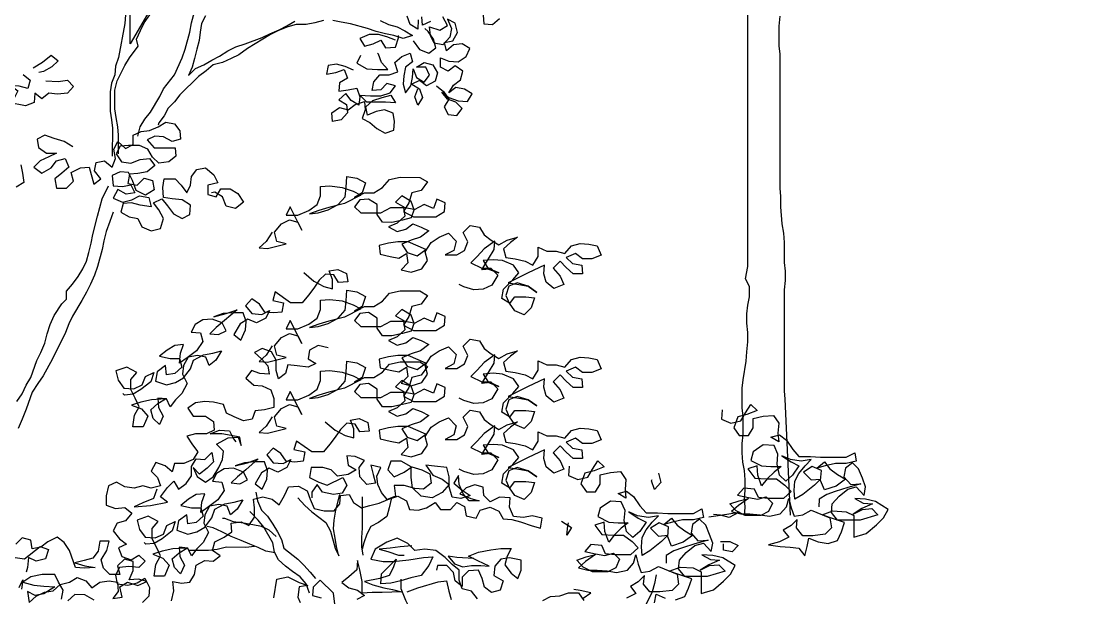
# Model space of a CAD drawing. Header units: inches. Extents: x 350994 to 353538, y 1581369 to 1583842.
# Drawn here: x 351496.306 to 351498.56, y 1583579.792 to 1583581 of the extents above; entities that cross this region are included whole.
import ezdxf

# ---------------------------------------------------------------- set-up
doc = ezdxf.new("R2010")
doc.units = ezdxf.units.IN
doc.header["$MEASUREMENT"] = 0
doc.linetypes.add('1', pattern=[0])
doc.layers.add('FOREST', color=96, linetype='Continuous')
doc.layers.add('TREE', color=81, linetype='1')

# ---------------------------------------------------------------- blocks, each defined once
blk = doc.blocks.new('TREE_4')
at = {"color": 94}
for points in [[(-470, 8776.1), (-493.2, 8741.5), (-519.3, 8718.4), (-487.5, 8715.4), (-418, 8732.7), (-452.7, 8741.4), (-461.4, 8776.1), (-435.3, 8807.9), (-406.4, 8822.4), (-374.6, 8813.6), (-360.2, 8784.7), (-403.5, 8871.5), (-417.9, 8839.7), (-374.6, 8839.7), (-334.1, 8857), (-302.3, 8880.1), (-290.7, 8911.9), (-290.6, 8946.6), (-255.9, 8949.4), (-209.7, 8943.6), (-169.2, 8929.1), (-140.3, 8914.6), (-201.1, 8882.9), (-258.9, 8868.5), (-296.5, 8856.9), (-331.2, 8845.4), (-299.4, 8848.3), (-261.8, 8859.8), (-224.2, 8880), (-198.1, 8908.9), (-195.2, 8943.6), (-192.3, 8984.1), (-154.7, 8978.3), (-122.9, 8960.9), (-134.5, 8923.3), (-163.5, 8906), (-125.8, 8923.3), (-91.2, 8923.3), (-59.3, 8943.5), (-33.3, 8972.4), (7.2, 8981), (79.5, 8980.9), (108.4, 8963.6), (85.2, 8931.8), (50.5, 8923.1), (38.9, 8885.6), (18.7, 8853.8), (56.2, 8833.5), (140.1, 8833.4), (171.9, 8853.6), (174.8, 8885.4), (143, 8899.9), (131.4, 8865.2), (96.7, 8879.7), (59.1, 8859.5), (47.6, 8891.3), (12.9, 8911.6), (-10.2, 8888.5), (24.4, 8868.2), (59.1, 8862.4), (47.5, 8830.6), (15.7, 8822), (-24.8, 8813.3), (-59.4, 8813.4), (-79.7, 8842.3), (-79.6, 8879.9), (-111.4, 8900.1), (-143.2, 8897.3), (-163.5, 8871.3), (-140.4, 8848.1), (-65.2, 8848.1), (-27.6, 8868.3), (18.7, 8868.2), (24.4, 8836.4), (-4.5, 8810.4), (-36.3, 8796), (-4.5, 8778.6), (27.3, 8787.3), (53.3, 8807.5), (85.1, 8795.9), (114, 8781.4), (82.2, 8758.3), (47.5, 8746.8), (12.8, 8732.3), (33, 8700.5), (70.5, 8688.9), (102.4, 8712), (35.9, 8741), (-1.7, 8741), (-36.4, 8735.3), (-71.1, 8726.6), (-68.2, 8694.8), (-30.7, 8686.1), (1.1, 8680.3), (30.1, 8697.6), (35.8, 8662.9), (9.8, 8636.9), (47.4, 8628.2), (87.8, 8639.7), (108.1, 8671.5), (99.5, 8703.3), (122.6, 8738), (151.6, 8758.2), (186.3, 8772.7), (215.2, 8743.7), (206.5, 8709), (174.6, 8691.7), (218, 8691.7), (246.9, 8709), (258.5, 8740.8), (241.2, 8775.5), (267.3, 8801.5), (301.9, 8795.7), (319.3, 8766.8), (345.3, 8746.5), (374.2, 8729.1), (406, 8746.4), (443.6, 8758), (417.5, 8737.7), (391.5, 8714.6), (400.1, 8682.8), (434.8, 8677), (472.4, 8668.3), (501.3, 8653.8), (521.6, 8685.6), (521.6, 8720.3), (553.4, 8705.8), (588.1, 8705.8), (619.9, 8697.1), (645.9, 8726), (677.8, 8734.6), (709.6, 8731.7), (741.4, 8725.9), (755.8, 8691.2), (721.1, 8676.8), (686.4, 8676.8), (660.4, 8697), (625.7, 8682.6), (648.8, 8659.5), (683.5, 8653.7), (686.3, 8621.9), (651.6, 8621.9), (625.6, 8645), (602.5, 8668.2), (576.5, 8642.2), (602.5, 8613.3), (616.9, 8581.4), (579.3, 8567), (550.4, 8590.2), (541.8, 8622), (544.7, 8653.8), (483.9, 8624.9), (408.7, 8587.4), (449.2, 8581.6), (483.9, 8575.8), (515.7, 8552.6), (483.9, 8575.8), (443.4, 8587.4), (411.6, 8575.8), (400, 8541.2), (414.4, 8509.3), (434.7, 8535.3), (475.2, 8535.3), (507, 8532.4), (495.4, 8494.8), (469.3, 8468.8), (434.7, 8483.3), (414.4, 8512.2), (385.6, 8529.6), (391.4, 8564.3), (426.1, 8599), (449.2, 8625), (429, 8653.9), (388.6, 8671.3), (353.9, 8674.2), (316.3, 8671.3), (336.5, 8639.5), (374.1, 8625), (342.3, 8639.5), (310.5, 8636.7), (336.5, 8677.1), (356.8, 8711.8), (359.7, 8743.6), (319.2, 8714.7), (293.2, 8685.8), (270, 8662.7), (310.5, 8642.4), (345.2, 8642.4), (371.2, 8616.4), (348, 8578.8), (316.2, 8564.4), (281.5, 8561.5), (243.9, 8573.1), (226.6, 8581.8)], [(-352.9, 8626.4), (-315.4, 8594.5), (-277.8, 8574.3), (-246, 8565.6), (-246, 8600.3), (-257.5, 8632.1), (-225.7, 8637.8), (-193.9, 8623.3), (-188.2, 8591.5), (-222.9, 8588.7), (-240.2, 8617.6), (-272, 8620.5), (-295.1, 8597.4), (-315.4, 8568.5), (-335.7, 8542.5), (-358.8, 8513.6), (-402.2, 8513.7), (-460, 8554.2), (-468.7, 8522.4), (-428.2, 8513.7), (-434, 8479), (-465.8, 8476.1), (-497.6, 8479), (-517.8, 8508), (-546.7, 8528.2), (-569.9, 8502.2), (-546.8, 8473.3), (-509.2, 8470.4), (-480.3, 8484.8), (-494.8, 8455.9), (-529.5, 8438.6), (-561.3, 8453.1), (-590.2, 8435.8), (-613.4, 8395.3), (-587.4, 8375), (-570, 8412.6), (-567.1, 8444.4), (-578.6, 8476.2), (-616.2, 8476.3), (-653.8, 8473.4), (-688.5, 8461.9), (-642.2, 8473.4), (-601.7, 8487.8), (-648, 8447.4), (-679.8, 8421.4), (-703, 8398.3), (-671.2, 8395.4), (-642.3, 8409.8), (-656.7, 8438.7), (-694.3, 8453.2), (-729, 8450.3), (-757.9, 8433), (-772.4, 8404.1), (-737.7, 8401.2), (-729, 8369.4), (-752.2, 8334.7), (-786.9, 8308.7), (-815.9, 8288.5), (-812.9, 8326.1), (-801.3, 8357.9), (-833.1, 8355), (-862.1, 8337.7), (-891, 8314.6), (-850.5, 8305.9), (-815.8, 8305.9), (-807.2, 8274.1), (-833.2, 8250.9), (-865, 8245.2), (-867.9, 8279.9), (-899.7, 8256.8), (-905.5, 8222.1), (-865.1, 8207.6), (-830.4, 8216.2), (-801.4, 8233.6), (-775.4, 8268.2), (-763.8, 8300), (-726.2, 8320.2), (-691.5, 8326), (-659.7, 8334.6), (-680, 8300), (-706, 8279.7), (-717.5, 8311.6), (-749.3, 8317.4), (-784, 8311.6), (-801.4, 8279.8), (-804.3, 8248), (-787, 8213.3), (-807.3, 8175.7), (-830.4, 8152.6), (-850.7, 8126.6), (-865.1, 8155.6), (-896.9, 8158.5), (-894.1, 8123.8), (-876.8, 8092), (-891.2, 8060.2), (-914.3, 8083.3), (-923, 8115.1), (-896.9, 8138.2), (-868, 8155.6), (-920.1, 8152.7), (-960.6, 8144.1), (-995.3, 8132.5), (-957.7, 8118.1), (-934.6, 8092), (-952, 8051.6), (-989.5, 8051.6), (-983.7, 8095), (-966.3, 8126.7), (-980.8, 8158.6), (-998.1, 8190.4), (-998.1, 8228), (-974.9, 8254), (-1012.5, 8274.2), (-1053, 8259.8), (-1044.3, 8225.1), (-1024.1, 8196.2), (-986.5, 8193.3), (-954.7, 8207.7), (-943.1, 8239.5), (-911.3, 8253.9), (-922.9, 8219.2), (-960.5, 8190.3), (-989.4, 8173), (-1021.2, 8170.2), (-1027, 8175.9)], [(-470, 8353), (-493.2, 8318.3), (-519.3, 8295.2), (-487.5, 8292.3), (-418, 8309.5), (-452.7, 8318.2), (-461.4, 8352.9), (-435.3, 8384.7), (-406.4, 8399.2), (-374.6, 8390.5), (-360.2, 8361.5), (-403.5, 8448.3), (-417.9, 8416.5), (-374.6, 8416.5), (-334.1, 8433.8), (-302.3, 8456.9), (-290.7, 8488.7), (-290.6, 8523.4), (-255.9, 8526.2), (-209.7, 8520.4), (-169.2, 8505.9), (-140.3, 8491.4), (-201.1, 8459.7), (-258.9, 8445.3), (-296.5, 8433.8), (-331.2, 8422.2), (-299.4, 8425.1), (-261.8, 8436.6), (-224.2, 8456.8), (-198.1, 8485.7), (-195.2, 8520.4), (-192.3, 8560.9), (-154.7, 8555.1), (-122.9, 8537.7), (-134.5, 8500.1), (-163.5, 8482.8), (-125.8, 8500.1), (-91.2, 8500.1), (-59.3, 8520.3), (-33.3, 8549.2), (7.2, 8557.8), (79.5, 8557.7), (108.4, 8540.4), (85.2, 8508.6), (50.5, 8499.9), (38.9, 8462.4), (18.7, 8430.6), (56.2, 8410.3), (140.1, 8410.2), (171.9, 8430.4), (174.8, 8462.2), (143, 8476.7), (131.4, 8442), (96.7, 8456.5), (59.1, 8436.3), (47.6, 8468.1), (12.9, 8488.4), (-10.2, 8465.3), (24.4, 8445), (59.1, 8439.2), (47.5, 8407.4), (15.7, 8398.8), (-24.8, 8390.1), (-59.4, 8390.2), (-79.7, 8419.1), (-79.6, 8456.7), (-111.4, 8477), (-143.2, 8474.1), (-163.5, 8448.1), (-140.4, 8424.9), (-65.2, 8424.9), (-27.6, 8445.1), (18.7, 8445), (24.4, 8413.2), (-4.5, 8387.2), (-36.3, 8372.8), (-4.5, 8355.4), (27.3, 8364.1), (53.3, 8384.3), (85.1, 8372.7), (114, 8358.2), (82.2, 8335.1), (47.5, 8323.6), (12.8, 8309.1), (33, 8277.3), (70.5, 8265.7), (102.4, 8288.8), (35.9, 8317.8), (-1.7, 8317.8), (-36.4, 8312.1), (-71.1, 8303.4), (-68.2, 8271.6), (-30.7, 8262.9), (1.1, 8257.1), (30.1, 8274.4), (35.8, 8239.7), (9.8, 8213.7), (47.4, 8205), (87.8, 8216.6), (108.1, 8248.3), (99.5, 8280.2), (122.6, 8314.8), (151.6, 8335), (186.3, 8349.5), (215.2, 8320.5), (206.5, 8285.8), (174.6, 8268.5), (218, 8268.5), (246.9, 8285.8), (258.5, 8317.6), (241.2, 8352.3), (267.3, 8378.3), (301.9, 8372.5), (319.3, 8343.6), (345.3, 8323.3), (374.2, 8305.9), (406, 8323.2), (443.6, 8334.8), (417.5, 8314.6), (391.5, 8291.5), (400.1, 8259.6), (434.8, 8253.8), (472.4, 8245.1), (501.3, 8230.6), (521.6, 8262.4), (521.6, 8297.1), (553.4, 8282.6), (588.1, 8282.6), (619.9, 8273.9), (645.9, 8302.8), (677.8, 8311.4), (709.6, 8308.5), (741.4, 8302.7), (755.8, 8268), (721.1, 8253.6), (686.4, 8253.6), (660.4, 8273.9), (625.7, 8259.4), (648.8, 8236.3), (683.5, 8230.5), (686.3, 8198.7), (651.6, 8198.7), (625.6, 8221.8), (602.5, 8245), (576.5, 8219), (602.5, 8190.1), (616.9, 8158.2), (579.3, 8143.8), (550.4, 8167), (541.8, 8198.8), (544.7, 8230.6), (483.9, 8201.7), (408.7, 8164.2), (449.2, 8158.4), (483.9, 8152.6), (515.7, 8129.4), (483.9, 8152.6), (443.4, 8164.2), (411.6, 8152.6), (400, 8118), (414.4, 8086.1), (434.7, 8112.2), (475.2, 8112.1), (507, 8109.2), (495.4, 8071.6), (469.3, 8045.6), (434.7, 8060.1), (414.4, 8089), (385.6, 8106.4), (391.4, 8141.1), (426.1, 8175.8), (449.2, 8201.8), (429, 8230.7), (388.6, 8248.1), (353.9, 8251), (316.3, 8248.1), (336.5, 8216.3), (374.1, 8201.8), (342.3, 8216.3), (310.5, 8213.5), (336.5, 8253.9), (356.8, 8288.6), (359.7, 8320.4), (319.2, 8291.5), (293.2, 8262.6), (270, 8239.5), (310.5, 8219.2), (345.2, 8219.2), (371.2, 8193.2), (348, 8155.6), (316.2, 8141.2), (281.5, 8138.3), (243.9, 8149.9), (226.6, 8158.6)], [(-261.6, 8345.6), (-299.2, 8354.3), (-331, 8337), (-336.9, 8305.2), (-308, 8287.8), (-336.9, 8273.4), (-377.4, 8279.2), (-412, 8282.1), (-420.7, 8250.3), (-446.8, 8230.1), (-455.4, 8261.9), (-455.4, 8299.5), (-472.7, 8331.3), (-507.4, 8342.9), (-536.3, 8328.5), (-510.3, 8305.3), (-487.2, 8279.3), (-481.5, 8247.5), (-516.2, 8250.4), (-548, 8262), (-568.2, 8233.1), (-539.3, 8207.1), (-507.5, 8204.1), (-475.7, 8189.7), (-464.2, 8157.8), (-464.2, 8123.2), (-498.9, 8114.5), (-533.6, 8111.7), (-545.2, 8079.9), (-577, 8074.1), (-611.7, 8088.6), (-640.6, 8103.1), (-652.2, 8134.9), (-689.7, 8143.6), (-721.5, 8146.5), (-756.2, 8140.8), (-785.2, 8120.6), (-765, 8091.6), (-718.7, 8091.6), (-689.8, 8071.3), (-686.9, 8039.5), (-715.9, 8025.1), (-756.3, 8025.1), (-788.2, 8016.5), (-767.9, 7984.6), (-747.7, 7958.6), (-765.1, 7929.7), (-799.8, 7915.3), (-834.5, 7915.3), (-843.2, 7883.5), (-869.2, 7906.7), (-903.9, 7918.3), (-921.3, 7886.5), (-898.2, 7863.3), (-886.6, 7831.5), (-921.3, 7822.9), (-953.1, 7831.6), (-984.9, 7822.9), (-1019.6, 7828.7), (-1051.4, 7846.1), (-1080.3, 7831.7), (-1089.1, 7794.1), (-1089.1, 7759.4), (-1054.4, 7747.8), (-1019.7, 7750.7), (-993.7, 7730.4), (-1016.9, 7701.5), (-1048.7, 7692.9), (-1063.2, 7664), (-1040, 7635), (-1014, 7614.8), (-1043, 7600.4), (-1031.4, 7568.5), (-996.8, 7556.9), (-967.8, 7574.3), (-944.7, 7551.1), (-967.9, 7528), (-1005.4, 7530.9), (-1040.1, 7528.1), (-1054.6, 7499.2), (-1048.9, 7467.4), (-1008.4, 7461.5), (-973.7, 7470.2), (-944.8, 7487.5), (-927.5, 7452.8), (-930.4, 7421), (-953.5, 7397.9)], [(-846.5, 7403.6), (-837.8, 7441.1), (-840.7, 7475.8), (-808.9, 7470), (-777.1, 7472.9), (-759.7, 7501.8), (-753.9, 7536.5), (-722.1, 7553.8), (-690.3, 7550.9), (-664.2, 7571.1), (-693.1, 7591.4), (-684.4, 7623.2), (-649.7, 7640.5), (-620.8, 7660.7), (-623.6, 7692.5), (-586.1, 7698.2), (-557.2, 7683.8), (-536.9, 7715.5), (-536.9, 7750.2), (-539.7, 7782), (-505, 7790.7), (-470.3, 7782), (-444.3, 7761.7), (-424.1, 7796.4), (-409.6, 7828.2), (-372, 7831), (-340.2, 7813.7), (-328.7, 7781.9), (-314.2, 7747.1), (-276.7, 7738.4), (-239.1, 7738.4), (-218.8, 7764.4), (-215.9, 7796.2), (-184.1, 7799.1), (-166.8, 7770.1), (-137.9, 7749.9), (-106, 7758.5), (-71.3, 7767.2), (-39.5, 7781.6), (-1.9, 7793.1), (29.9, 7775.7), (41.4, 7743.9), (73.2, 7741), (105, 7749.7), (136.8, 7769.9), (157, 7743.8), (194.6, 7743.8), (217.8, 7769.8), (246.7, 7755.3), (252.4, 7720.6), (290, 7711.9), (304.5, 7740.8), (342.1, 7752.3), (373.9, 7737.8), (391.2, 7708.9), (423, 7706), (454.8, 7697.3), (498.2, 7682.8), (530, 7674.1), (535.8, 7711.7), (498.2, 7720.4), (466.4, 7714.6), (428.8, 7717.6), (414.4, 7752.3), (417.3, 7787), (376.8, 7789.9), (342.1, 7772.6), (319, 7795.7), (316.1, 7827.5), (284.4, 7836.2), (252.5, 7824.7), (229.4, 7801.6), (269.8, 7784.2), (301.6, 7775.5), (264.1, 7775.5), (240.9, 7801.6), (226.5, 7836.3), (223.7, 7871), (206.3, 7842.1), (238.1, 7816), (267, 7795.8), (232.3, 7784.2), (200.5, 7790), (188.9, 7827.6), (189, 7865.2), (180.3, 7899.9), (134.1, 7905.8), (102.3, 7908.7), (128.3, 7871.1), (162.9, 7856.6), (188.9, 7836.3), (162.9, 7807.4), (125.3, 7787.2), (84.8, 7793), (53, 7824.9), (47.3, 7862.5), (47.3, 7902.9), (9.8, 7923.2), (-27.8, 7923.3), (-39.4, 7891.5), (-16.3, 7865.4), (21.3, 7882.7), (50.2, 7902.9), (87.8, 7891.3), (116.7, 7876.9), (122.4, 7842.2), (93.5, 7819.1), (61.7, 7822), (21.2, 7833.6), (-16.3, 7833.6), (-10.6, 7793.1), (-42.4, 7781.6), (-62.6, 7807.6), (-77.1, 7836.6), (-79.9, 7868.4), (-65.4, 7900.2), (-103, 7908.9), (-94.4, 7874.2), (-85.7, 7842.3), (-117.5, 7836.6), (-143.5, 7865.5), (-146.4, 7900.2), (-126.1, 7926.2), (-160.8, 7940.7), (-192.6, 7943.6), (-186.9, 7908.9), (-158, 7891.6), (-186.9, 7874.2), (-227.4, 7868.5), (-250.5, 7891.7), (-282.3, 7900.4), (-325.7, 7900.4), (-331.5, 7862.8), (-296.8, 7845.4), (-265, 7833.8), (-207.1, 7862.7), (-192.7, 7833.8), (-210.1, 7804.9), (-241.9, 7799.1), (-282.4, 7807.8), (-302.6, 7836.8), (-322.8, 7807.9), (-322.9, 7787.6)], [(-470, 8088.5), (-493.2, 8053.8), (-519.3, 8030.7), (-487.5, 8027.8), (-418, 8045), (-452.7, 8053.8), (-461.4, 8088.5), (-435.3, 8120.2), (-406.4, 8134.7), (-374.6, 8126), (-360.2, 8097), (-403.5, 8183.8), (-417.9, 8152), (-374.6, 8152), (-334.1, 8169.3), (-302.3, 8192.4), (-290.7, 8224.2), (-290.6, 8258.9), (-255.9, 8261.7), (-209.7, 8255.9), (-169.2, 8241.4), (-140.3, 8226.9), (-201.1, 8195.2), (-258.9, 8180.8), (-296.5, 8169.3), (-331.2, 8157.7), (-299.4, 8160.6), (-261.8, 8172.1), (-224.2, 8192.3), (-198.1, 8221.2), (-195.2, 8255.9), (-192.3, 8296.4), (-154.7, 8290.6), (-122.9, 8273.2), (-134.5, 8235.6), (-163.5, 8218.3), (-125.8, 8235.6), (-91.2, 8235.6), (-59.3, 8255.8), (-33.3, 8284.7), (7.2, 8293.3), (79.5, 8293.2), (108.4, 8275.9), (85.2, 8244.1), (50.5, 8235.4), (38.9, 8197.9), (18.7, 8166.1), (56.2, 8145.8), (140.1, 8145.7), (171.9, 8165.9), (174.8, 8197.7), (143, 8212.2), (131.4, 8177.5), (96.7, 8192), (59.1, 8171.8), (47.6, 8203.6), (12.9, 8223.9), (-10.2, 8200.8), (24.4, 8180.5), (59.1, 8174.7), (47.5, 8142.9), (15.7, 8134.3), (-24.8, 8125.6), (-59.4, 8125.7), (-79.7, 8154.6), (-79.6, 8192.2), (-111.4, 8212.5), (-143.2, 8209.6), (-163.5, 8183.6), (-140.4, 8160.4), (-65.2, 8160.4), (-27.6, 8180.6), (18.7, 8180.5), (24.4, 8148.7), (-4.5, 8122.7), (-36.3, 8108.3), (-4.5, 8090.9), (27.3, 8099.6), (53.3, 8119.8), (85.1, 8108.2), (114, 8093.7), (82.2, 8070.6), (47.5, 8059.1), (12.8, 8044.7), (33, 8012.8), (70.5, 8001.2), (102.4, 8024.3), (35.9, 8053.3), (-1.7, 8053.3), (-36.4, 8047.6), (-71.1, 8038.9), (-68.2, 8007.1), (-30.7, 7998.4), (1.1, 7992.6), (30.1, 8009.9), (35.8, 7975.2), (9.8, 7949.2), (47.4, 7940.5), (87.8, 7952.1), (108.1, 7983.8), (99.5, 8015.7), (122.6, 8050.3), (151.6, 8070.5), (186.3, 8085), (215.2, 8056), (206.5, 8021.3), (174.6, 8004), (218, 8004), (246.9, 8021.3), (258.5, 8053.1), (241.2, 8087.8), (267.3, 8113.8), (301.9, 8108), (319.3, 8079.1), (345.3, 8058.8), (374.2, 8041.4), (406, 8058.7), (443.6, 8070.3), (417.5, 8050.1), (391.5, 8027), (400.1, 7995.1), (434.8, 7989.3), (472.4, 7980.6), (501.3, 7966.1), (521.6, 7997.9), (521.6, 8032.6), (553.4, 8018.1), (588.1, 8018.1), (619.9, 8009.4), (645.9, 8038.3), (677.8, 8046.9), (709.6, 8044), (741.4, 8038.2), (755.8, 8003.5), (721.1, 7989.1), (686.4, 7989.1), (660.4, 8009.4), (625.7, 7994.9), (648.8, 7971.8), (683.5, 7966), (686.3, 7934.2), (651.6, 7934.2), (625.6, 7957.4), (602.5, 7980.5), (576.5, 7954.5), (602.5, 7925.6), (616.9, 7893.7), (579.3, 7879.3), (550.4, 7902.5), (541.8, 7934.3), (544.7, 7966.1), (483.9, 7937.2), (408.7, 7899.7), (449.2, 7893.9), (483.9, 7888.1), (515.7, 7864.9), (483.9, 7888.1), (443.4, 7899.7), (411.6, 7888.2), (400, 7853.5), (414.4, 7821.7), (434.7, 7847.7), (475.2, 7847.6), (507, 7844.7), (495.4, 7807.1), (469.3, 7781.1), (434.7, 7795.6), (414.4, 7824.5), (385.6, 7841.9), (391.4, 7876.6), (426.1, 7911.3), (449.2, 7937.3), (429, 7966.2), (388.6, 7983.6), (353.9, 7986.5), (316.3, 7983.7), (336.5, 7951.8), (374.1, 7937.3), (342.3, 7951.8), (310.5, 7949), (336.5, 7989.4), (356.8, 8024.1), (359.7, 8055.9), (319.2, 8027), (293.2, 7998.1), (270, 7975), (310.5, 7954.7), (345.2, 7954.7), (371.2, 7928.7), (348, 7891.1), (316.2, 7876.7), (281.5, 7873.8), (243.9, 7885.4), (226.6, 7894.1)], [(1207.1, 8114.9), (1204.1, 8080.2), (1238.8, 8065.7), (1276.4, 8074.4), (1293.8, 8103.3), (1314.1, 8135.1), (1337.2, 8111.9), (1299.6, 8097.5), (1264.9, 8088.8), (1250.4, 8048.4), (1270.6, 8019.4), (1305.3, 8019.4), (1322.6, 8048.3), (1322.7, 8083), (1360.3, 8091.6), (1397.9, 8094.5), (1418.1, 8065.6), (1415.1, 8028), (1418, 7996.2), (1389.1, 8013.6), (1420.9, 8022.2), (1446.9, 8001.9), (1470, 7967.2), (1493.1, 7941.2), (1536.5, 7941.1), (1574.1, 7938.2), (1669.5, 7938.1), (1701.3, 7955.4), (1707.1, 7923.6), (1669.5, 7915), (1629, 7915), (1591.4, 7906.4), (1559.6, 7897.7), (1588.5, 7920.8), (1608.7, 7894.8), (1637.6, 7874.5), (1666.5, 7857.2), (1631.8, 7831.2), (1588.4, 7816.8), (1574, 7851.5), (1576.9, 7889.1), (1542.3, 7903.5), (1510.4, 7883.3), (1539.3, 7854.4), (1574, 7857.3), (1550.9, 7834.1), (1507.5, 7799.5), (1478.5, 7782.2), (1475.7, 7814), (1478.6, 7848.7), (1493.1, 7877.6), (1516.2, 7906.5), (1539.4, 7929.6), (1501.8, 7923.8), (1461.3, 7929.6), (1429.5, 7944.1), (1464.2, 7921), (1493.1, 7906.5), (1469.9, 7871.8), (1443.9, 7848.7), (1420.8, 7871.8), (1412.2, 7912.3), (1415.1, 7949.9), (1400.7, 7981.7), (1360.2, 7984.7), (1322.6, 7958.7), (1313.9, 7926.9), (1354.3, 7906.6), (1389, 7903.7), (1426.6, 7903.6), (1400.6, 7883.4), (1374.5, 7857.4), (1354.3, 7831.4), (1339.8, 7871.9), (1337, 7906.6), (1302.3, 7895.1), (1328.3, 7860.4), (1371.6, 7857.4), (1409.2, 7857.4), (1441, 7834.2), (1464.1, 7811.1), (1435.2, 7785.1), (1377.3, 7785.1), (1342.6, 7788.1), (1328.2, 7819.9), (1287.7, 7822.8), (1264.6, 7796.8), (1305.1, 7788.1), (1339.8, 7782.3), (1371.6, 7790.9), (1394.7, 7767.8), (1380.2, 7736), (1351.3, 7721.6), (1293.4, 7721.6), (1258.8, 7739), (1235.6, 7765), (1270.4, 7776.6), (1305.1, 7785.2), (1267.4, 7759.2), (1241.4, 7736.1), (1276.1, 7727.4), (1310.8, 7727.4), (1348.4, 7724.5), (1383.1, 7718.6), (1423.5, 7727.3), (1446.7, 7753.3), (1455.4, 7785.1), (1464, 7750.4), (1475.6, 7718.6), (1507.4, 7724.3), (1539.2, 7741.6), (1608.6, 7712.7), (1614.3, 7675.1), (1591.2, 7652), (1544.9, 7646.2), (1507.3, 7646.2), (1484.2, 7675.2), (1487.1, 7707), (1464, 7683.9), (1435.1, 7666.6), (1455.3, 7640.5), (1420.6, 7623.2), (1380.1, 7611.7), (1423.4, 7605.8), (1461, 7602.9), (1492.8, 7600), (1515.9, 7571.1), (1524.6, 7605.8), (1530.4, 7637.6), (1565.1, 7623.1), (1602.7, 7617.2), (1637.4, 7628.8), (1651.9, 7660.6), (1663.5, 7695.3), (1611.5, 7712.7), (1579.7, 7724.2), (1620.2, 7738.7), (1669.3, 7735.7), (1698.2, 7721.2), (1698.1, 7640.3), (1744.4, 7654.7), (1782, 7686.5), (1808.1, 7712.5), (1825.5, 7744.3), (1779.2, 7773.2), (1741.6, 7781.9), (1701.2, 7784.9), (1733, 7767.5), (1767.6, 7764.6), (1727.2, 7747.2), (1695.3, 7727), (1730, 7744.3), (1764.7, 7747.2), (1787.8, 7724.1), (1721.3, 7703.9), (1637.5, 7704), (1614.4, 7732.9), (1617.3, 7764.7), (1643.3, 7793.6), (1675.2, 7819.6), (1707, 7828.2), (1735.9, 7796.4), (1741.7, 7828.2), (1730.1, 7860), (1715.7, 7894.7), (1692.6, 7917.9), (1666.6, 7897.6), (1660.8, 7865.8), (1686.8, 7836.9), (1724.3, 7839.8), (1675.2, 7825.4), (1628.9, 7810.9), (1597.1, 7799.4), (1568.2, 7782.1), (1568.1, 7753.2)], [(-273.5, 8070.9), (-235.9, 8039.1), (-198.3, 8018.8), (-166.5, 8010.1), (-166.5, 8044.8), (-178, 8076.6), (-146.2, 8082.4), (-114.4, 8067.9), (-108.7, 8036.1), (-143.4, 8033.2), (-160.7, 8062.2), (-192.5, 8065.1), (-215.7, 8042), (-235.9, 8013.1), (-256.2, 7987.1), (-279.3, 7958.2), (-322.7, 7958.2), (-380.5, 7998.7), (-389.2, 7967), (-348.7, 7958.2), (-354.5, 7923.6), (-386.4, 7920.7), (-418.2, 7923.6), (-438.4, 7952.5), (-467.3, 7972.8), (-490.4, 7946.8), (-467.3, 7917.9), (-429.7, 7914.9), (-400.8, 7929.4), (-415.3, 7900.5), (-450, 7883.2), (-481.8, 7897.6), (-510.7, 7880.3), (-533.9, 7839.9), (-507.9, 7819.6), (-490.5, 7857.2), (-487.6, 7889), (-499.1, 7920.8), (-536.7, 7920.8), (-574.3, 7918), (-609, 7906.4), (-562.7, 7918), (-522.2, 7932.4), (-568.5, 7891.9), (-600.4, 7866), (-623.5, 7842.8), (-591.7, 7839.9), (-562.8, 7854.4), (-577.2, 7883.3), (-614.8, 7897.8), (-649.5, 7894.9), (-678.4, 7877.6), (-692.9, 7848.7), (-658.2, 7845.8), (-649.6, 7814), (-672.7, 7779.3), (-707.4, 7753.3), (-736.4, 7733.1), (-733.4, 7770.7), (-721.9, 7802.5), (-753.7, 7799.6), (-782.6, 7782.3), (-811.5, 7759.2), (-771.1, 7750.5), (-736.4, 7750.4), (-727.7, 7718.6), (-753.8, 7695.5), (-785.6, 7689.8), (-788.4, 7724.4), (-820.3, 7701.3), (-826.1, 7666.7), (-785.6, 7652.2), (-750.9, 7660.8), (-722, 7678.1), (-695.9, 7712.8), (-684.3, 7744.6), (-646.7, 7764.8), (-612, 7770.5), (-580.2, 7779.2), (-600.5, 7744.5), (-626.5, 7724.3), (-638, 7756.1), (-669.8, 7761.9), (-704.5, 7756.2), (-721.9, 7724.4), (-724.8, 7692.6), (-707.5, 7657.9), (-727.8, 7620.3), (-751, 7597.2), (-771.2, 7571.2), (-785.6, 7600.1), (-817.4, 7603), (-814.6, 7568.3), (-797.3, 7536.5), (-811.8, 7504.7), (-834.9, 7527.9), (-843.5, 7559.7), (-817.5, 7582.8), (-788.5, 7600.1), (-840.6, 7597.3), (-881.1, 7588.6), (-915.8, 7577.1), (-878.2, 7562.6), (-855.1, 7536.6), (-872.5, 7496.1), (-910.1, 7496.1), (-904.2, 7539.5), (-886.9, 7571.3), (-901.3, 7603.1), (-918.6, 7634.9), (-918.6, 7672.5), (-895.4, 7698.5), (-933, 7718.8), (-973.5, 7704.4), (-964.8, 7669.7), (-944.6, 7640.7), (-907, 7637.8), (-875.2, 7652.2), (-863.6, 7684), (-831.8, 7698.5), (-843.4, 7663.8), (-881, 7634.9), (-910, 7617.6), (-941.8, 7614.7), (-947.5, 7620.5)], [(-901.1, 7820), (-912.7, 7785.3), (-953.2, 7768), (-985, 7753.5), (-924.3, 7759.3), (-860.7, 7770.8), (-886.7, 7791), (-860.6, 7825.7), (-837.5, 7848.8), (-820.1, 7819.9), (-791.2, 7840.1), (-770.9, 7869), (-770.9, 7903.7), (-753.5, 7932.6), (-721.7, 7929.7), (-695.7, 7955.7), (-689.9, 7921), (-713.1, 7897.9), (-742, 7874.8), (-765.1, 7900.8), (-750.7, 7866.1), (-718.9, 7845.8), (-690, 7866), (-669.7, 7900.7), (-655.2, 7929.6), (-652.3, 7961.4), (-678.3, 7987.5), (-634.9, 8010.5), (-597.3, 8013.4), (-585.8, 7981.6), (-591.6, 8013.4), (-623.4, 8019.2), (-658, 8025), (-701.4, 8025.1), (-666.7, 8039.5), (-629.1, 8036.6), (-614.7, 8007.6), (-606, 7996.1)], [(637.2, 7905.3), (634.2, 7870.6), (668.9, 7856.1), (706.5, 7864.8), (723.9, 7893.7), (744.1, 7925.4), (767.3, 7902.3), (729.7, 7887.9), (695, 7879.2), (680.5, 7838.8), (700.7, 7809.8), (735.4, 7809.8), (752.7, 7838.7), (752.8, 7873.4), (790.4, 7882), (828, 7884.9), (848.2, 7856), (845.2, 7818.4), (848.1, 7786.6), (819.2, 7803.9), (851, 7812.6), (877, 7792.3), (900.1, 7757.6), (923.2, 7731.6), (966.6, 7731.5), (1004.2, 7728.6), (1099.6, 7728.5), (1131.4, 7745.8), (1137.2, 7714), (1099.6, 7705.4), (1059.1, 7705.4), (1021.5, 7696.8), (989.7, 7688.1), (1018.6, 7711.2), (1038.8, 7685.2), (1067.7, 7664.9), (1096.6, 7647.5), (1061.9, 7621.6), (1018.5, 7607.1), (1004.1, 7641.9), (1007, 7679.4), (972.3, 7693.9), (940.5, 7673.7), (969.4, 7644.8), (1004.1, 7647.6), (981, 7624.5), (937.6, 7589.9), (908.6, 7572.5), (905.8, 7604.4), (908.7, 7639), (923.2, 7667.9), (946.3, 7696.8), (969.5, 7719.9), (931.9, 7714.2), (891.4, 7720), (859.6, 7734.5), (894.3, 7711.3), (923.2, 7696.9), (900, 7662.2), (874, 7639.1), (850.9, 7662.2), (842.2, 7702.7), (845.2, 7740.3), (830.7, 7772.1), (790.3, 7775), (752.7, 7749.1), (744, 7717.3), (784.4, 7697), (819.1, 7694.1), (856.7, 7694), (830.7, 7673.8), (804.6, 7647.8), (784.3, 7621.8), (769.9, 7662.3), (767.1, 7697), (732.4, 7685.5), (758.4, 7650.8), (801.7, 7647.8), (839.3, 7647.8), (871.1, 7624.6), (894.2, 7601.5), (865.3, 7575.5), (807.4, 7575.5), (772.7, 7578.5), (758.3, 7610.3), (717.8, 7613.2), (694.7, 7587.2), (735.2, 7578.5), (769.8, 7572.7), (801.7, 7581.3), (824.8, 7558.2), (810.3, 7526.4), (781.4, 7511.9), (723.5, 7512), (688.9, 7529.4), (665.7, 7555.4), (700.5, 7567), (735.2, 7575.6), (697.5, 7549.6), (671.5, 7526.5), (706.2, 7517.8), (740.9, 7517.8), (778.5, 7514.8), (813.2, 7509), (853.6, 7517.7), (876.8, 7543.7), (885.5, 7575.5), (894.1, 7540.8), (905.7, 7508.9), (937.5, 7514.7), (969.3, 7532), (1038.7, 7503), (1044.4, 7465.4), (1021.3, 7442.3), (975, 7436.6), (937.4, 7436.6), (914.3, 7465.6), (917.2, 7497.4), (894.1, 7474.3), (865.2, 7456.9), (885.4, 7430.9), (850.7, 7413.6)], [(954.7, 7396.1), (960.5, 7427.9), (995.2, 7413.4)], [(1032.8, 7407.6), (1067.5, 7419.2), (1082, 7451), (1093.6, 7485.6), (1041.6, 7503), (1009.8, 7514.6), (1050.3, 7529), (1099.4, 7526.1), (1128.3, 7511.6), (1128.2, 7430.7), (1174.5, 7445.1), (1212.1, 7476.9), (1238.2, 7502.9), (1255.6, 7534.6), (1209.3, 7563.6), (1171.7, 7572.3), (1131.3, 7575.2), (1163.1, 7557.9), (1197.7, 7554.9), (1157.3, 7537.6), (1125.4, 7517.4), (1160.1, 7534.7), (1194.8, 7537.6), (1217.9, 7514.4), (1151.4, 7494.3), (1067.6, 7494.3), (1044.5, 7523.3), (1047.4, 7555.1), (1073.4, 7584), (1105.3, 7610), (1137.1, 7618.6), (1166, 7586.8), (1171.8, 7618.6), (1160.2, 7650.4), (1145.8, 7685.1), (1122.7, 7708.2), (1096.7, 7688), (1090.9, 7656.2), (1116.9, 7627.3), (1154.4, 7630.1), (1105.3, 7615.7), (1059, 7601.3), (1027.2, 7589.8), (998.3, 7572.5), (998.2, 7543.6)], [(969.6, 7879), (978.3, 7844.3), (955.1, 7818.3), (943.6, 7850.1), (946.5, 7855.9)], [(-531, 7808.1), (-525.3, 7776.3), (-510.8, 7741.5), (-487.7, 7718.4), (-467.5, 7689.5), (-450.2, 7660.5), (-435.8, 7631.6), (-427.1, 7599.8), (-375.1, 7559.3), (-352, 7536.1), (-328.9, 7510.1), (-308.7, 7486.9)], [(-374.9, 7787.7), (-348.9, 7758.7), (-322.9, 7735.6), (-270.9, 7695.1), (-253.6, 7663.2), (-236.3, 7599.6), (-221.9, 7570.7), (-230.5, 7605.4), (-236.3, 7637.2), (-242, 7671.9), (-239.1, 7703.7), (-233.3, 7741.3), (-218.8, 7799.1)], [(-134.9, 7790.4), (-135, 7674.7), (-138, 7640), (-138, 7605.3), (-132.2, 7573.5)], [(-25.1, 7787.4), (-33.8, 7749.8), (-42.5, 7718), (-74.3, 7694.9), (-103.2, 7680.5), (-117.7, 7651.6), (-129.3, 7619.8), (-135.1, 7596.6)], [(-331.9, 7432), (-343.4, 7466.7), (-366.5, 7492.8), (-395.4, 7513), (-421.4, 7533.3), (-447.4, 7556.4), (-461.8, 7585.4), (-467.6, 7620.1), (-502.2, 7677.9), (-522.4, 7704), (-554.2, 7735.8)], [(1157.4, 7716.9), (1200.8, 7722.6), (1270.2, 7734.1), (1232.6, 7713.9), (1200.8, 7722.6), (1174.8, 7725.5)], [(-456, 7643.2), (-482, 7666.3), (-510.9, 7680.8), (-542.7, 7686.6), (-577.4, 7692.5), (-615, 7698.3), (-646.8, 7709.9), (-655.4, 7709.9)], [(608.1, 7700), (645.6, 7676.9), (628.2, 7648), (631.2, 7682.7), (634.1, 7694.2)], [(-458.9, 7582.5), (-493.6, 7588.3), (-522.5, 7602.8), (-554.3, 7614.4), (-586.1, 7628.9), (-623.7, 7643.3), (-658.4, 7660.7), (-690.2, 7675.2), (-713.3, 7681)], [(-1414.3, 7452.8), (-1399.9, 7481.7), (-1405.7, 7447)], [(-1133.9, 7406.3), (-1168.6, 7426.5), (-1206.2, 7426.6), (-1232.2, 7403.5)], [(-1255.4, 7409.3), (-1249.5, 7443.9), (-1266.9, 7472.9), (-1281.3, 7501.8), (-1327.6, 7501.8), (-1370.9, 7493.2), (-1399.9, 7473), (-1359.4, 7461.4), (-1321.8, 7458.5), (-1281.3, 7455.5), (-1321.8, 7429.6), (-1353.6, 7423.8), (-1382.5, 7438.3), (-1376.8, 7397.8), (-1350.8, 7420.9), (-1318.9, 7435.3), (-1287.1, 7441.1), (-1261.1, 7464.2), (-1226.4, 7472.8), (-1197.5, 7490.2), (-1165.7, 7478.6), (-1142.6, 7452.5), (-1113.6, 7472.7), (-1078.9, 7478.5), (-1047.1, 7472.7), (-1044.3, 7438), (-1064.5, 7412), (-1029.8, 7417.7), (-1038.5, 7455.3), (-1009.5, 7472.6), (-972, 7461), (-937.3, 7475.5), (-969, 7484.2), (-1003.7, 7481.3), (-989.3, 7516), (-989.2, 7550.7), (-1021, 7559.4), (-1047.1, 7533.4), (-1038.4, 7501.6), (-1076, 7501.6), (-1099.1, 7524.8), (-1107.8, 7556.6), (-1087.5, 7591.3), (-1078.8, 7625.9), (-1113.5, 7626), (-1119.3, 7588.4), (-1139.6, 7562.4), (-1171.4, 7553.7), (-1206.1, 7545.1), (-1168.5, 7533.5), (-1130.9, 7527.7), (-1171.4, 7524.8), (-1203.2, 7527.8), (-1226.3, 7591.4), (-1246.5, 7620.3), (-1272.5, 7640.6), (-1307.2, 7623.3), (-1333.2, 7603), (-1365.1, 7597.3), (-1370.8, 7629.1), (-1402.6, 7637.8), (-1425.8, 7614.7)], [(-1428.7, 7565.5), (-1394, 7559.7), (-1336.1, 7605.9), (-1304.3, 7594.3), (-1315.9, 7559.7), (-1350.6, 7551), (-1379.5, 7565.5), (-1382.5, 7527.9), (-1388.3, 7510.6)], [(-537, 7605.7), (-568.8, 7602.8), (-641.1, 7602.9), (-675.8, 7594.2), (-707.6, 7591.4), (-779.9, 7591.4)], [(32.4, 7437.5), (72.9, 7451.9), (148.1, 7474.9), (179.9, 7477.8), (188.6, 7440.2), (197.2, 7408.4)], [(295.5, 7411.2), (272.4, 7440.1), (237.7, 7448.8), (226.2, 7480.7), (226.2, 7518.2), (200.2, 7538.5), (174.2, 7564.5), (139.6, 7590.6), (99.1, 7596.4), (61.5, 7590.7), (35.5, 7616.7), (-5, 7637), (-42.6, 7622.6), (-86, 7596.6), (-103.3, 7559), (-57.1, 7550.3), (-19.5, 7550.3), (38.3, 7556), (93.3, 7564.6), (128, 7567.5), (113.5, 7535.7), (84.5, 7498.1), (46.9, 7489.5), (9.3, 7478), (-28.2, 7469.3), (-65.8, 7466.5), (-62.9, 7504), (-7.9, 7558.9), (-19.5, 7527.1), (-34, 7498.2), (-68.7, 7486.7), (-126.5, 7475.2), (-94.8, 7463.6), (-54.3, 7452), (-22.5, 7446.2), (12.2, 7437.5), (-60.1, 7434.7), (-97.7, 7434.7), (-135.3, 7431.8), (-135.2, 7475.2), (-143.9, 7518.6), (-152.5, 7553.3), (-155.4, 7518.6), (-184.4, 7492.6), (-210.4, 7472.4), (-184.4, 7452.1), (-152.6, 7443.4), (-126.6, 7423.1), (-155.5, 7408.7)], [(-236.5, 7391.4), (-242.2, 7431.9), (-291.3, 7481.1), (-317.4, 7455.1), (-320.3, 7423.3), (-288.5, 7414.6)], [(-464.9, 7414.8), (-453.3, 7484.2), (-412.8, 7492.8), (-369.4, 7472.5), (-337.6, 7460.9), (-369.4, 7455.2), (-375.2, 7417.6), (-366.6, 7397.3)], [(49.9, 7608), (6.6, 7605.2), (-31, 7599.4), (-71.5, 7596.6), (-39.7, 7587.9), (0.8, 7573.4), (21, 7573.4)], [(1200.7, 7624.3), (1235.4, 7624.3), (1267.2, 7609.8), (1244, 7586.7), (1212.2, 7592.5), (1212.3, 7615.6)], [(281.2, 7561.6), (217.6, 7564.5), (185.8, 7570.3), (208.9, 7541.4), (240.7, 7529.8), (272.5, 7535.5), (307.2, 7535.5), (339, 7532.6), (295.7, 7552.9), (261, 7570.2), (298.6, 7584.7), (344.8, 7593.3), (382.4, 7599.1), (420, 7599), (405.5, 7570.1), (396.8, 7538.3), (419.9, 7506.5), (445.9, 7486.2), (457.5, 7518), (457.6, 7555.6), (414.2, 7564.3), (382.4, 7558.6), (359.2, 7532.6), (356.3, 7497.9), (391, 7477.6), (379.4, 7442.9), (347.6, 7434.3), (321.6, 7454.5), (312.9, 7486.4), (298.5, 7518.2), (260.9, 7515.3), (237.8, 7492.2), (237.7, 7457.5), (211.7, 7477.8), (206, 7509.6), (180, 7535.6), (145.3, 7535.7), (142.4, 7518.3)], [(9.4, 7483.7), (9.3, 7449), (26.6, 7405.7), (43.9, 7370.9), (41, 7336.3), (32.3, 7304.5), (23.6, 7269.8), (12, 7235.1), (3.3, 7197.5), (0.4, 7165.7), (0.3, 7116.6)], [(960.6, 7500.2), (954.8, 7468.4), (946.1, 7436.6), (917.1, 7378.8)], [(538.4, 7405.2), (567.3, 7419.6), (602, 7422.5), (633.8, 7434), (671.4, 7434), (691.6, 7405.1)], [(688.7, 7413.7), (717.7, 7433.9), (677.2, 7442.7), (654.1, 7445.6)], [(727.2, 5161.4), (712.7, 5129.6), (698.2, 5094.9), (680.8, 5066), (617.1, 4956.2), (617.2, 5034.3), (617.2, 5103.6), (620.2, 5135.4), (623.1, 5170.1), (623.1, 5204.8), (620.3, 5239.5), (620.3, 5311.8), (623.2, 5346.5), (637.7, 5381.2), (658, 5407.2), (672.5, 5436.1), (681.2, 5456.3)], [(645.7, 4612.1), (654.4, 4646.8), (671.8, 4675.7), (692, 4701.7), (726.8, 4759.5), (741.3, 4788.4), (781.8, 4840.4), (810.8, 4904), (822.4, 4935.8), (839.8, 4999.4), (845.6, 5034), (863, 5097.6), (871.7, 5132.3), (880.4, 5164.1), (892, 5195.9), (900.7, 5227.7), (912.3, 5259.5), (921, 5291.3), (932.6, 5323.1), (950, 5386.7), (958.7, 5409.8)], [(897.7, 5060), (883.2, 5031.1), (877.4, 4999.3), (874.4, 4967.5), (865.7, 4935.7), (857, 4901), (848.3, 4869.2), (833.8, 4837.4), (859.9, 4863.4), (891.7, 4877.9), (920.6, 4895.2), (949.6, 4909.6), (981.4, 4929.8), (1010.3, 4944.3), (1045, 4955.8), (1108.6, 4978.9), (1137.6, 4993.3), (1172.3, 5007.7), (1201.2, 5022.2), (1230.1, 5039.5)], [(573.4, 4545.7), (573.4, 4615.1), (570.6, 4646.9), (564.8, 4681.6), (559.1, 4713.4), (559.1, 4782.8), (567.8, 4817.4), (596.8, 4875.2), (614.2, 4904.1), (646, 4947.5), (640.3, 4973.5), (654.7, 5005.3), (669.2, 5034.2), (689.5, 5063.1), (706.9, 5092), (721.3, 5126.7), (730.1, 5158.5), (744.5, 5193.2), (759, 5222.1), (779.3, 5253.8), (799.6, 5282.7), (814, 5311.6), (828.5, 5343.4)], [(-2.9, -31.8), (0, 0), (-2.9, 31.8), (0.1, 63.6), (0.1, 101.2), (-2.8, 135.9), (-8.5, 167.7), (-11.4, 202.4), (-11.3, 237.1), (-8.4, 268.9), (-8.4, 338.3), (-11.2, 370.1), (-11.2, 442.4), (-8.2, 474.2), (3.4, 543.6), (6.3, 578.3), (9.2, 615.8), (9.3, 650.5), (6.4, 685.2), (6.4, 719.9), (9.4, 751.7), (15.2, 783.5), (15.2, 821.1), (0.8, 850), (9.5, 896.3), (10, 1900.6)], [(594.3, 5274.3), (597.1, 5239.6), (600, 5207.7), (599.9, 5063.2), (596.9, 5031.4), (573.7, 4904.2), (562.1, 4872.4), (559.2, 4840.6), (547.6, 4808.8), (541.8, 4777), (541.7, 4704.7), (547.5, 4672.9), (550.3, 4641.1), (550.2, 4537)], [(1548.2, 5042.1), (1580, 5027.6), (1611.8, 5018.9), (1640.7, 5004.4), (1669.6, 4987), (1634.9, 4975.5), (1600.2, 4987.1), (1568.4, 4992.9), (1533.7, 5001.6), (1501.9, 5013.2), (1438.3, 5030.6), (1403.6, 5036.4), (1371.8, 5042.2)], [(1337.1, 5042.3), (1305.3, 5033.6), (1273.5, 5027.9), (1235.9, 5027.9), (1204.1, 5019.3), (1169.4, 5004.8), (1140.5, 4990.4), (1053.7, 4938.4), (1021.8, 4915.3), (992.9, 4900.9), (961.1, 4886.5), (926.4, 4877.8), (900.4, 4854.7), (871.4, 4834.5), (802, 4765.2), (781.7, 4739.2), (758.6, 4716.1), (744.1, 4687.2), (723.8, 4661.2), (720.9, 4652.5)], [(1759, 4799), (1785, 4778.7), (1805.2, 4749.8), (1787.9, 4720.9), (1802.3, 4692), (1834.1, 4689.1), (1854.4, 4715.1), (1831.3, 4738.2), (1799.5, 4749.8), (1779.2, 4775.9), (1805.2, 4755.6), (1839.9, 4744), (1874.6, 4741.1), (1892, 4770), (1863.1, 4787.4), (1831.3, 4793.2), (1805.3, 4772.9), (1822.6, 4801.8), (1848.7, 4822.1), (1857.4, 4853.9), (1828.5, 4874.1), (1802.4, 4853.9), (1773.5, 4868.4), (1773.6, 4903.1), (1805.4, 4891.5), (1840.1, 4888.6), (1869, 4908.8), (1883.5, 4937.7), (1854.6, 4955.1), (1822.8, 4952.2), (1796.7, 4929.1), (1788.1, 4960.9), (1819.9, 4966.7), (1837.3, 4998.4), (1828.6, 5033.1), (1799.7, 5047.6), (1814.2, 5012.9), (1808.3, 4981.1), (1782.3, 4952.2), (1750.5, 4958), (1736.1, 4987), (1733.2, 5018.8), (1770.8, 5007.2), (1799.7, 5024.5), (1782.4, 5056.3)], [(1736.1, 5039), (1707.2, 5024.6), (1704.3, 5056.4)], [(1689.9, 5044.8), (1689.8, 5010.1), (1660.9, 5027.5), (1649.4, 5059.3)], [(1932.7, 5062), (1935.6, 5030.2), (1967.4, 5027.2), (1993.5, 5050.3)], [(1672.4, 4966.8), (1695.5, 4935), (1730.2, 4920.5), (1756.3, 4940.7), (1747.6, 4972.5), (1727.4, 5001.4), (1715.9, 5013)], [(1605.9, 4969.7), (1574.1, 4981.3), (1542.4, 4990), (1507.7, 4990.1), (1472.9, 4975.6), (1490.3, 4946.7), (1522.1, 4955.4), (1551, 4969.8), (1568.3, 4940.9), (1605.9, 4943.7), (1617.5, 4978.4), (1617.5, 4987.1)], [(255.6, 4866.9), (290.3, 4887.1), (322.2, 4913.1), (348.2, 4892.8), (325, 4869.7), (293.2, 4852.4), (275.8, 4849.5)], [(1449.7, 4857.1), (1417.9, 4871.6), (1386.1, 4880.3), (1354.3, 4874.6), (1348.5, 4842.8), (1383.2, 4848.5), (1415, 4860), (1426.6, 4828.2), (1397.6, 4810.9), (1394.7, 4779.1), (1429.4, 4784.9), (1461.2, 4790.6), (1472.7, 4758.8), (1469.8, 4727), (1440.9, 4744.4), (1420.7, 4770.4), (1394.7, 4747.3), (1423.6, 4729.9), (1426.4, 4698.1), (1403.3, 4672.1), (1371.5, 4666.4), (1368.6, 4698.2), (1397.5, 4718.4), (1429.3, 4709.7), (1455.4, 4729.9), (1490.1, 4741.4), (1492.9, 4709.6), (1481.3, 4677.8), (1510.2, 4663.3), (1536.2, 4640.2), (1568, 4622.8), (1599.9, 4634.4), (1602.8, 4666.2), (1597, 4698), (1565.2, 4709.6), (1533.4, 4703.8), (1501.6, 4689.4), (1495.8, 4721.2), (1521.9, 4744.3), (1556.6, 4755.8), (1588.4, 4764.5), (1605.7, 4735.5), (1568.1, 4738.5), (1498.8, 4738.5), (1472.8, 4764.6), (1513.2, 4761.6), (1550.8, 4761.6), (1585.5, 4773.1), (1605.8, 4799.2), (1574, 4807.9), (1550.8, 4784.7), (1519, 4781.9), (1524.8, 4813.7), (1548, 4839.7), (1582.7, 4839.7), (1614.5, 4851.2), (1603, 4885.9), (1629, 4909), (1660.8, 4920.5), (1669.5, 4888.7), (1643.4, 4868.5), (1637.6, 4836.7), (1634.7, 4804.9), (1643.3, 4773.1), (1663.6, 4799.1), (1669.4, 4830.9), (1672.3, 4862.7), (1683.9, 4830.9), (1712.8, 4813.5), (1733, 4839.5), (1718.6, 4868.4), (1683.9, 4868.5), (1712.8, 4885.8), (1744.6, 4877.1), (1762, 4848.2), (1753.3, 4816.4), (1721.4, 4799), (1695.4, 4819.3), (1666.5, 4804.9), (1695.4, 4787.5), (1706.9, 4755.7), (1689.6, 4726.8), (1678, 4758.6), (1689.6, 4787.5)], [(1475.8, 4912), (1461.3, 4883.1), (1498.9, 4862.9), (1539.3, 4859.9), (1576.9, 4859.9), (1553.8, 4885.9), (1542.3, 4917.8), (1539.4, 4920.6)], [(218, 4840.9), (244, 4820.6), (235.3, 4788.8), (203.5, 4797.5), (171.7, 4800.5), (197.7, 4780.2), (183.2, 4751.3), (151.4, 4739.8), (122.5, 4760), (111, 4791.8), (90.8, 4817.9), (113.9, 4832.3)], [(301.8, 4817.7), (348.1, 4814.8), (382.8, 4820.5), (405.9, 4797.4), (382.7, 4771.4), (345.2, 4768.5), (313.3, 4771.4), (287.3, 4751.2), (261.3, 4771.5), (258.4, 4736.8), (226.6, 4725.2), (163, 4736.9)], [(402.8, 4571.8), (371, 4592.1), (333.4, 4603.7), (298.7, 4615.3), (269.8, 4600.9), (275.6, 4569.1), (304.5, 4548.8), (342.1, 4548.8), (313.1, 4534.3), (281.3, 4519.9), (258.2, 4496.8), (287.1, 4473.6), (321.8, 4493.8), (342, 4519.9), (373.8, 4528.5), (388.3, 4496.7), (362.2, 4473.6), (336.2, 4453.4), (341.9, 4418.7), (379.5, 4418.6), (405.6, 4444.6), (396.9, 4476.4), (431.6, 4493.7), (463.4, 4496.6), (480.7, 4433), (506.8, 4453.2), (483.7, 4482.1), (489.5, 4513.9), (521.3, 4519.7), (550.2, 4496.5), (561.8, 4528.3), (556, 4563), (570.5, 4591.9), (599.4, 4565.9), (628.3, 4580.3), (628.4, 4615), (657.3, 4629.4), (689.1, 4632.3), (720.9, 4646.7), (749.8, 4664), (781.6, 4658.2), (801.9, 4632.2), (804.7, 4600.4), (772.9, 4591.7), (741.1, 4609.1), (709.3, 4612), (680.4, 4597.6), (706.4, 4568.7), (784.4, 4568.6), (787.3, 4536.8), (761.3, 4516.6), (723.7, 4510.8), (700.6, 4534), (683.2, 4562.9), (651.5, 4577.4), (611, 4577.4), (579.2, 4574.6), (564.7, 4545.7), (584.9, 4516.7), (619.6, 4510.9), (654.3, 4525.3), (689, 4528.2), (709.2, 4502.2), (680.3, 4479.1), (645.6, 4473.3), (613.8, 4470.5), (608, 4435.8), (642.6, 4429.9), (668.7, 4455.9), (700.5, 4447.2), (706.2, 4412.5), (674.4, 4392.3), (639.7, 4409.7), (625.3, 4447.3), (610.9, 4476.2), (579.1, 4479.2), (550.2, 4464.7), (553, 4427.1), (587.7, 4424.2), (619.5, 4430), (633.9, 4401), (602.1, 4395.3), (570.3, 4412.7), (553, 4380.9), (587.7, 4366.4), (622.4, 4375), (651.3, 4389.5), (686, 4383.6), (694.6, 4348.9), (654.1, 4354.8), (622.3, 4363.5), (590.5, 4360.6), (581.8, 4328.8), (613.6, 4311.4), (645.4, 4305.6), (659.9, 4273.8), (694.5, 4259.3), (729.2, 4268), (740.8, 4305.5), (723.5, 4337.4), (703.3, 4363.4), (735.1, 4377.8), (755.3, 4351.8), (778.4, 4322.8), (810.2, 4305.5), (839.2, 4319.9), (842.1, 4354.6), (810.3, 4374.9), (772.7, 4377.8), (740.9, 4383.6), (738.1, 4421.2), (743.9, 4453), (784.3, 4452.9), (807.4, 4429.8), (827.7, 4400.9), (842.1, 4429.8), (845.1, 4461.6), (865.3, 4487.6), (897.1, 4493.3), (928.9, 4467.3), (943.3, 4438.3), (905.8, 4429.7), (905.7, 4395), (937.5, 4386.3), (954.9, 4415.2), (989.6, 4415.2), (1018.5, 4397.8), (1038.7, 4366), (1009.8, 4342.9), (975.1, 4351.6), (960.6, 4386.3), (931.8, 4403.7), (920.2, 4400.8)], [(209, 4505.5), (214.8, 4473.7), (220.5, 4439), (191.6, 4421.7)], [(193.8, 3623.7), (214, 3652.6), (228.5, 3684.4), (245.9, 3713.3), (269.1, 3776.9), (283.6, 3805.8), (298, 3840.4), (306.7, 3875.1), (318.3, 3909.8), (332.8, 3944.5), (361.8, 3987.8), (379.1, 4005.2), (379.2, 4034.1), (402.3, 4060.1), (422.6, 4089), (440, 4117.9), (454.5, 4146.8), (463.2, 4178.6), (471.9, 4213.3), (477.7, 4245.1), (495.1, 4314.4), (512.5, 4378), (535.7, 4427.2)], [(552.9, 4328.8), (541.3, 4294.1), (526.8, 4256.6), (518.1, 4221.9), (512.3, 4190.1), (494.9, 4126.5), (483.3, 4094.7), (468.8, 4060), (454.3, 4031.1), (437, 3999.3), (402.2, 3941.5), (387.7, 3912.6), (376.1, 3880.8), (326.9, 3782.6), (292.1, 3719), (271.9, 3690.1), (251.6, 3658.3), (228.4, 3594.7), (213.9, 3557.2), (199.4, 3522.5)], [(128.5, 1828.2), (125.6, 1790.7), (125.5, 1718.4), (128.4, 1686.6), (128.3, 1188.2), (131.2, 1156.4), (131.1, 1118.8), (136.9, 1055.2), (142.6, 1020.5), (145.5, 985.8), (145.4, 910.6), (148.3, 878.8), (148.2, 844.1), (145.3, 809.4), (145, 433.6), (147.8, 401.8), (167.8, -30.6)]]:
    blk.add_lwpolyline(points, dxfattribs=at)

msp = doc.modelspace()

# ---------------------------------------------------------------- hatches: boundary and pattern name
at = {"layer": 'FOREST', "lineweight": 5}
h = msp.add_hatch(dxfattribs=at)
h.set_pattern_fill('ANSI31', color=96, scale=50, style=0)
h.paths.add_polyline_path([(351604.9274, 1583347.98), (351663.0036, 1583522.9504), (351611.8779, 1583545.3594), (351490.2916, 1583598.0852), (351436.5696, 1583404.4646), (351529.745, 1583373.1705)])
h.paths.add_polyline_path([(351517.5086, 1583480.1397), (351575.3657, 1583480.1397), (351575.3657, 1583465.1397), (351517.5086, 1583465.1397)], flags=24)

# ---------------------------------------------------------------- block references
at = {"layer": 'TREE', "lineweight": 5, "xscale": 0.0005632341344607994, "yscale": 0.0005632341490127146, "zscale": 0.0005632341444477617}
for p in [(351497.8263, 1583579.9817), (351496.1873, 1583578.1623), (351497.0979, 1583575.6151)]:
    msp.add_blockref('TREE_4', p, dxfattribs=at)

doc.saveas('drawing.dxf')
